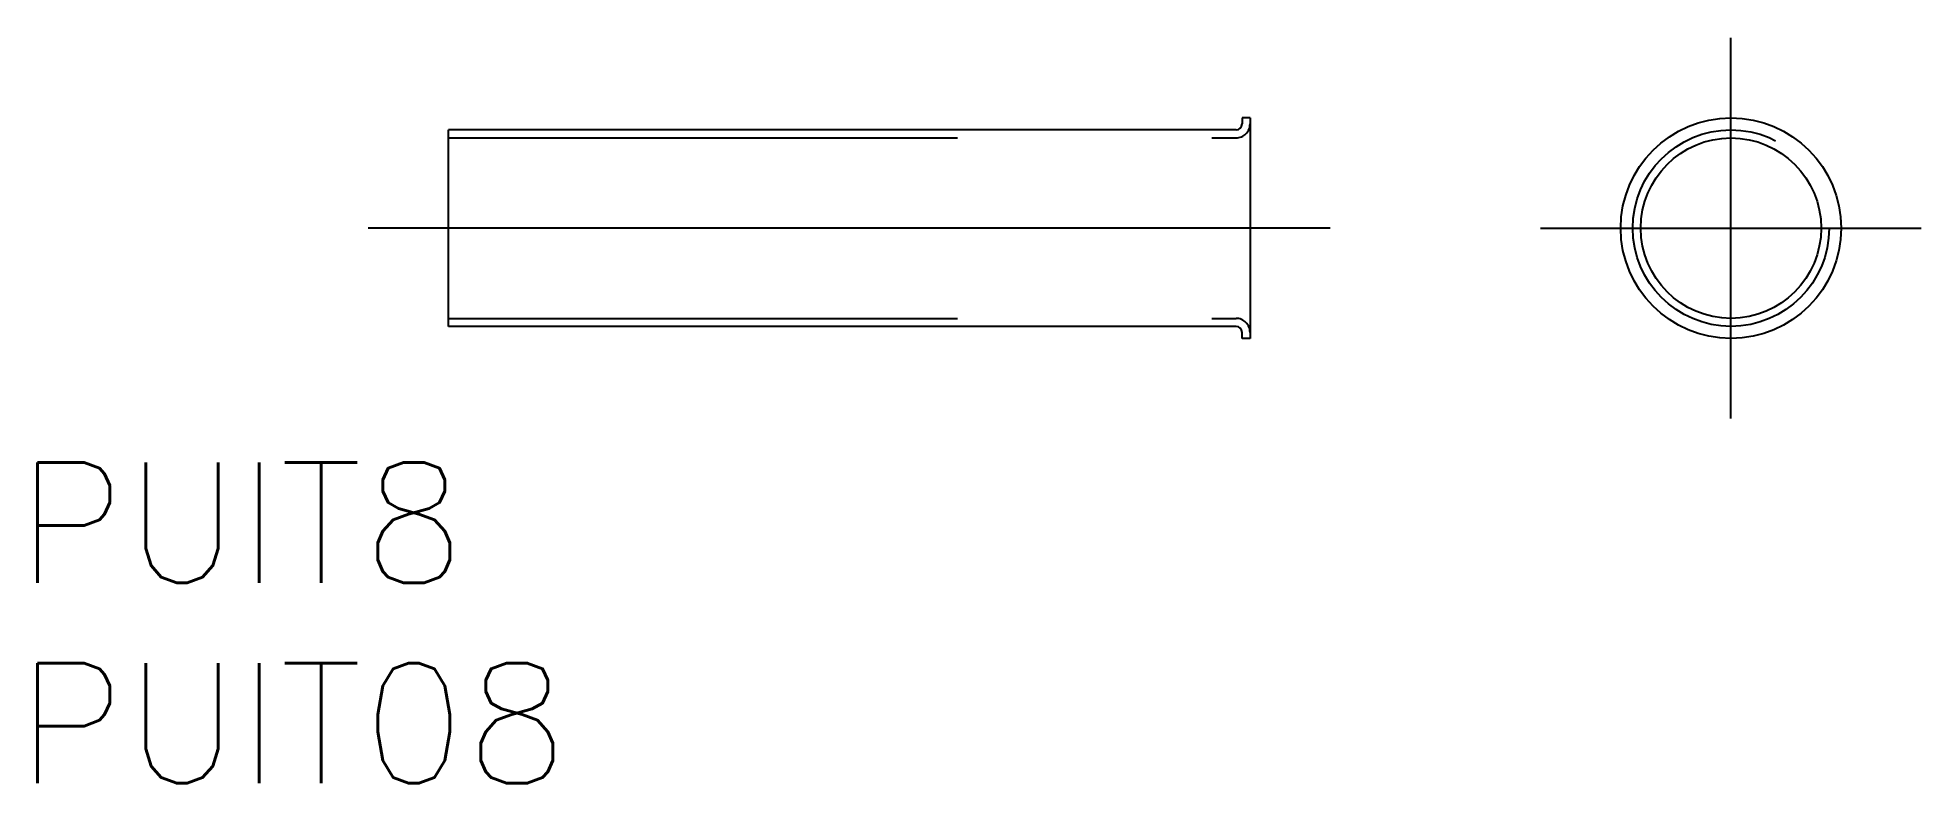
# Model space of a CAD drawing. Extents: x -42.3 to 4.8, y -13.8 to 4.8.
import ezdxf

# ---------------------------------------------------------------- set-up
doc = ezdxf.new("R2010")
doc.units = 0
doc.linetypes.add('CENTER', pattern=[50.8, 31.75, -6.35, 6.35, -6.35])
doc.linetypes.add('DASHED', pattern=[19.05, 12.7, -6.35])
doc.layers.get('0').update_dxf_attribs({"linetype": 'CONTINUOUS'})
doc.layers.add('CENTER', color=1, linetype='CENTER')
doc.styles.get("Standard").update_dxf_attribs({"font": 'txt.shx', "height": 3, "bigfont": 'bigfont.shx'})

msp = doc.modelspace()

# ---------------------------------------------------------------- linework, layer by layer
at = {"color": 7, "linetype": 'CONTINUOUS'}
for p, q in [((-32, -2.45), (-32, 2.45)), ((-12.35, 2.45), (-32, 2.45)), ((-12, 2.75), (-12.2, 2.75)), ((-12.2, 2.75), (-12.2, 2.6)), ((-12, 2.75), (-12, -2.75)), ((-12.35, -2.45), (-32, -2.45)), ((-12.2, -2.75), (-12.2, -2.6)), ((-12, -2.75), (-12.2, -2.75))]:
    msp.add_line(p, q, dxfattribs=at)
at = {"color": 3, "linetype": 'DASHED'}
for p, q in [((-32, 2.25), (-12.35, 2.25)), ((-32, -2.25), (-12.35, -2.25))]:
    msp.add_line(p, q, dxfattribs=at)
at = {"color": 7, "linetype": 'CONTINUOUS'}
for radius in [2.75, 2.25]:
    msp.add_circle((0, 0), radius, dxfattribs=at)
at = {"color": 3, "linetype": 'DASHED'}
msp.add_circle((0, 0), 2.45, dxfattribs=at)
at = {"color": 7, "linetype": 'CONTINUOUS'}
for centre, start, end in [((-12.35, 2.6), 270, 0), ((-12.35, -2.6), 360, 90)]:
    msp.add_arc(centre, 0.15, start, end, dxfattribs=at)
at = {"color": 3, "linetype": 'DASHED'}
for centre, start, end in [((-12.35, 2.6), 270, 0), ((-12.35, -2.6), 360, 90)]:
    msp.add_arc(centre, 0.35, start, end, dxfattribs=at)
at = {"layer": 'CENTER', "color": 1, "linetype": 'CENTER'}
for p, q in [((0, -4.75), (0, 4.75)), ((-10, 0), (-34, 0)), ((-4.75, 0), (4.75, 0))]:
    msp.add_line(p, q, dxfattribs=at)

# ---------------------------------------------------------------- texts
at = {"color": 7, "linetype": 'CONTINUOUS'}
for s, p in [('PUIT8', (-42.765, -8.846)), ('PUIT08', (-42.765, -13.846))]:
    msp.add_text(s, height=3, dxfattribs=at).set_placement(p)

doc.saveas('drawing.dxf')
